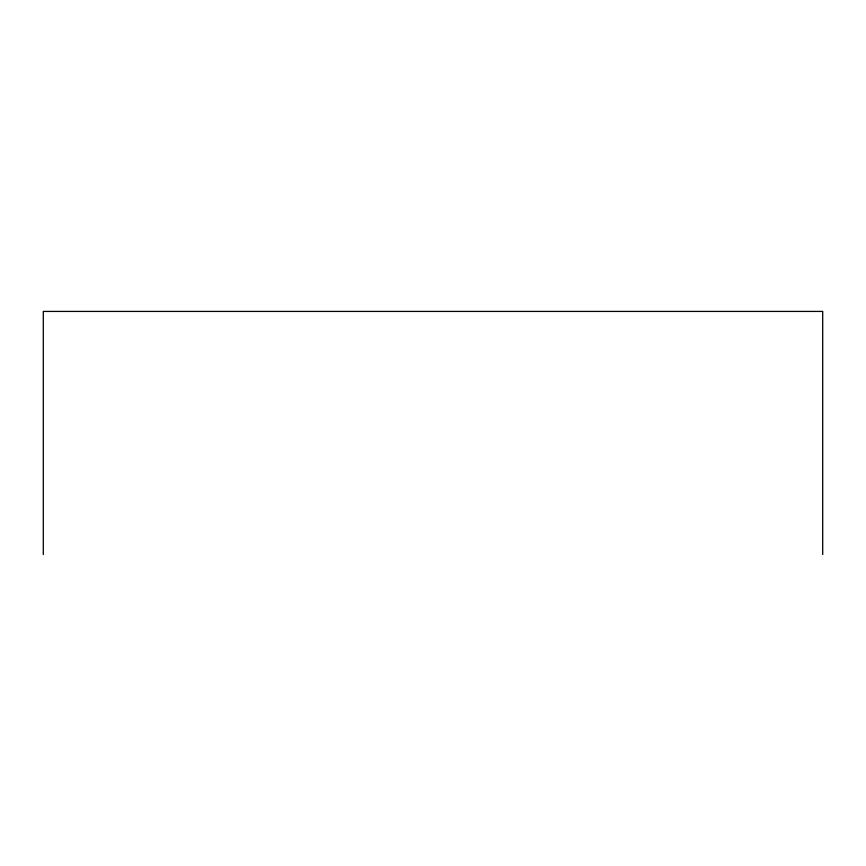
<?xml version="1.0" encoding="UTF-8"?>
<svg xmlns="http://www.w3.org/2000/svg" width="866" height="866" viewBox="0 0 866 866"><rect width="100%" height="100%" fill="white"/><g stroke="black" fill="none" stroke-linecap="round" stroke-linejoin="round"><path stroke-width="1.3" d="M822.7 554.576L822.7 311.424L43.3 311.424L43.3 554.576"/></g></svg>
